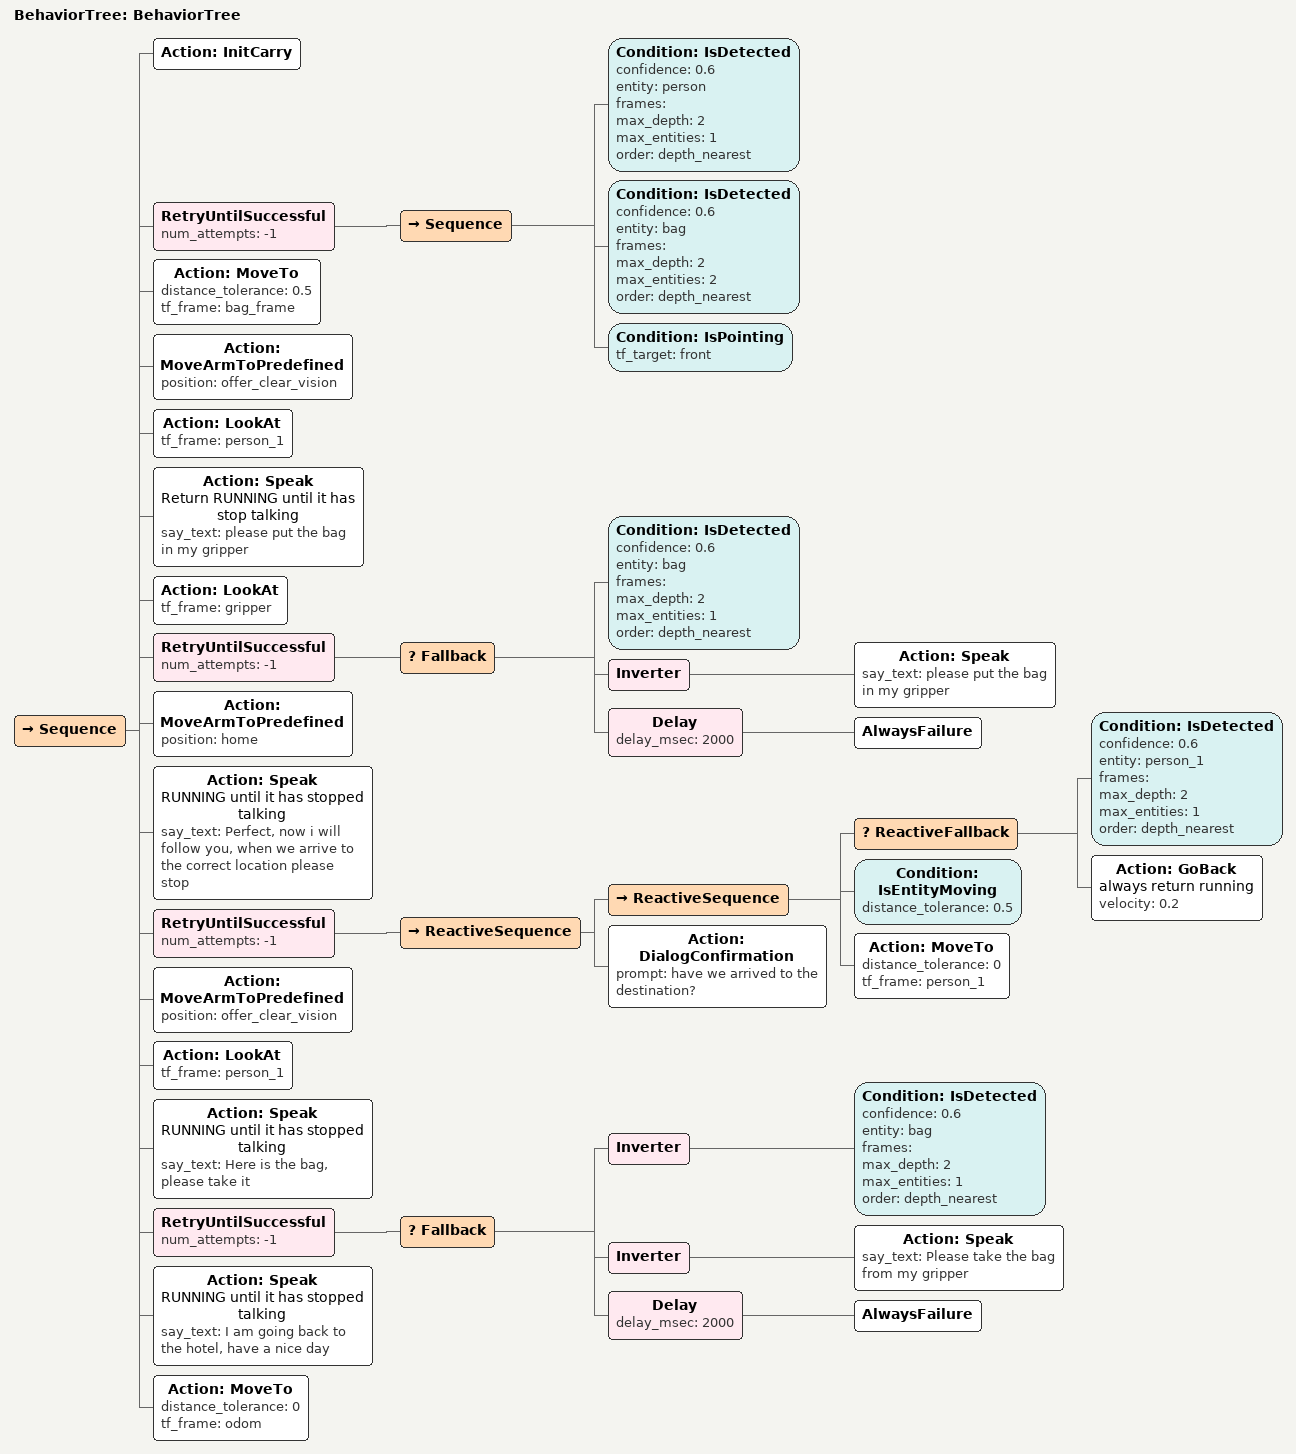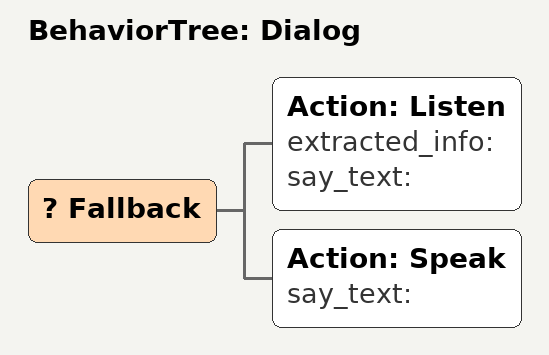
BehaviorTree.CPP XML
<?xml version="1.0"?>
<root main_tree_to_execute="BehaviorTree">
    <BehaviorTree ID="BehaviorTree">
        <Sequence>
            <Action ID="InitCarry"/>
            <RetryUntilSuccessful num_attempts="-1">
                <Sequence>
                    <Condition ID="IsDetected" confidence="0.6" entity="person" frames="" max_depth="2" max_entities="1" order="depth_nearest"/>
                    <Condition ID="IsDetected" confidence="0.6" entity="bag" frames="" max_depth="2" max_entities="2" order="depth_nearest"/>
                    <Condition ID="IsPointing" tf_target="front"/>
                </Sequence>
            </RetryUntilSuccessful>
            <Action ID="MoveTo" distance_tolerance="0.5" tf_frame="bag_frame"/>
            <Action ID="MoveArmToPredefined" position="offer_clear_vision"/>
            <Action ID="LookAt" tf_frame="person_1"/>
            <Action ID="Speak" name="Return RUNNING until it has stop talking" say_text="please put the bag in my gripper"/>
            <Action ID="LookAt" tf_frame="gripper"/>
            <RetryUntilSuccessful num_attempts="-1">
                <Fallback>
                    <Condition ID="IsDetected" confidence="0.6" entity="bag" frames="" max_depth="2" max_entities="1" order="depth_nearest"/>
                    <Inverter>
                        <Action ID="Speak" say_text="please put the bag in my gripper"/>
                    </Inverter>
                    <Delay delay_msec="2000">
                        <AlwaysFailure/>
                    </Delay>
                </Fallback>
            </RetryUntilSuccessful>
            <Action ID="MoveArmToPredefined" position="home"/>
            <Action ID="Speak" name="RUNNING until it has stopped talking" say_text="Perfect, now i will follow you, when we arrive to the correct location please stop "/>
            <RetryUntilSuccessful num_attempts="-1">
                <ReactiveSequence>
                    <ReactiveSequence>
                        <ReactiveFallback>
                            <Condition ID="IsDetected" confidence="0.6" entity="person_1" frames="" max_depth="2" max_entities="1" order="depth_nearest"/>
                            <Action ID="GoBack" name="always return running" velocity="0.2"/>
                        </ReactiveFallback>
                        <Condition ID="IsEntityMoving" distance_tolerance="0.5"/>
                        <Action ID="MoveTo" distance_tolerance="0" tf_frame="person_1"/>
                    </ReactiveSequence>
                    <Action ID="DialogConfirmation" prompt="have we arrived to the destination?"/>
                </ReactiveSequence>
            </RetryUntilSuccessful>
            <Action ID="MoveArmToPredefined" position="offer_clear_vision"/>
            <Action ID="LookAt" tf_frame="person_1"/>
            <Action ID="Speak" name="RUNNING until it has stopped talking" say_text="Here is the bag, please take it"/>
            <RetryUntilSuccessful num_attempts="-1">
                <Fallback>
                    <Inverter>
                        <Condition ID="IsDetected" confidence="0.6" entity="bag" frames="" max_depth="2" max_entities="1" order="depth_nearest"/>
                    </Inverter>
                    <Inverter>
                        <Action ID="Speak" say_text="Please take the bag from my gripper"/>
                    </Inverter>
                    <Delay delay_msec="2000">
                        <AlwaysFailure/>
                    </Delay>
                </Fallback>
            </RetryUntilSuccessful>
            <Action ID="Speak" name="RUNNING until it has stopped talking" say_text="I am going back to the hotel, have a nice day"/>
            <Action ID="MoveTo" distance_tolerance="0" tf_frame="odom"/>
        </Sequence>
    </BehaviorTree>
    <BehaviorTree ID="Dialog">
        <Fallback>
            <Action ID="Listen" extracted_info="" say_text=""/>
            <Action ID="Speak" say_text=""/>
        </Fallback>
    </BehaviorTree>
</root>
